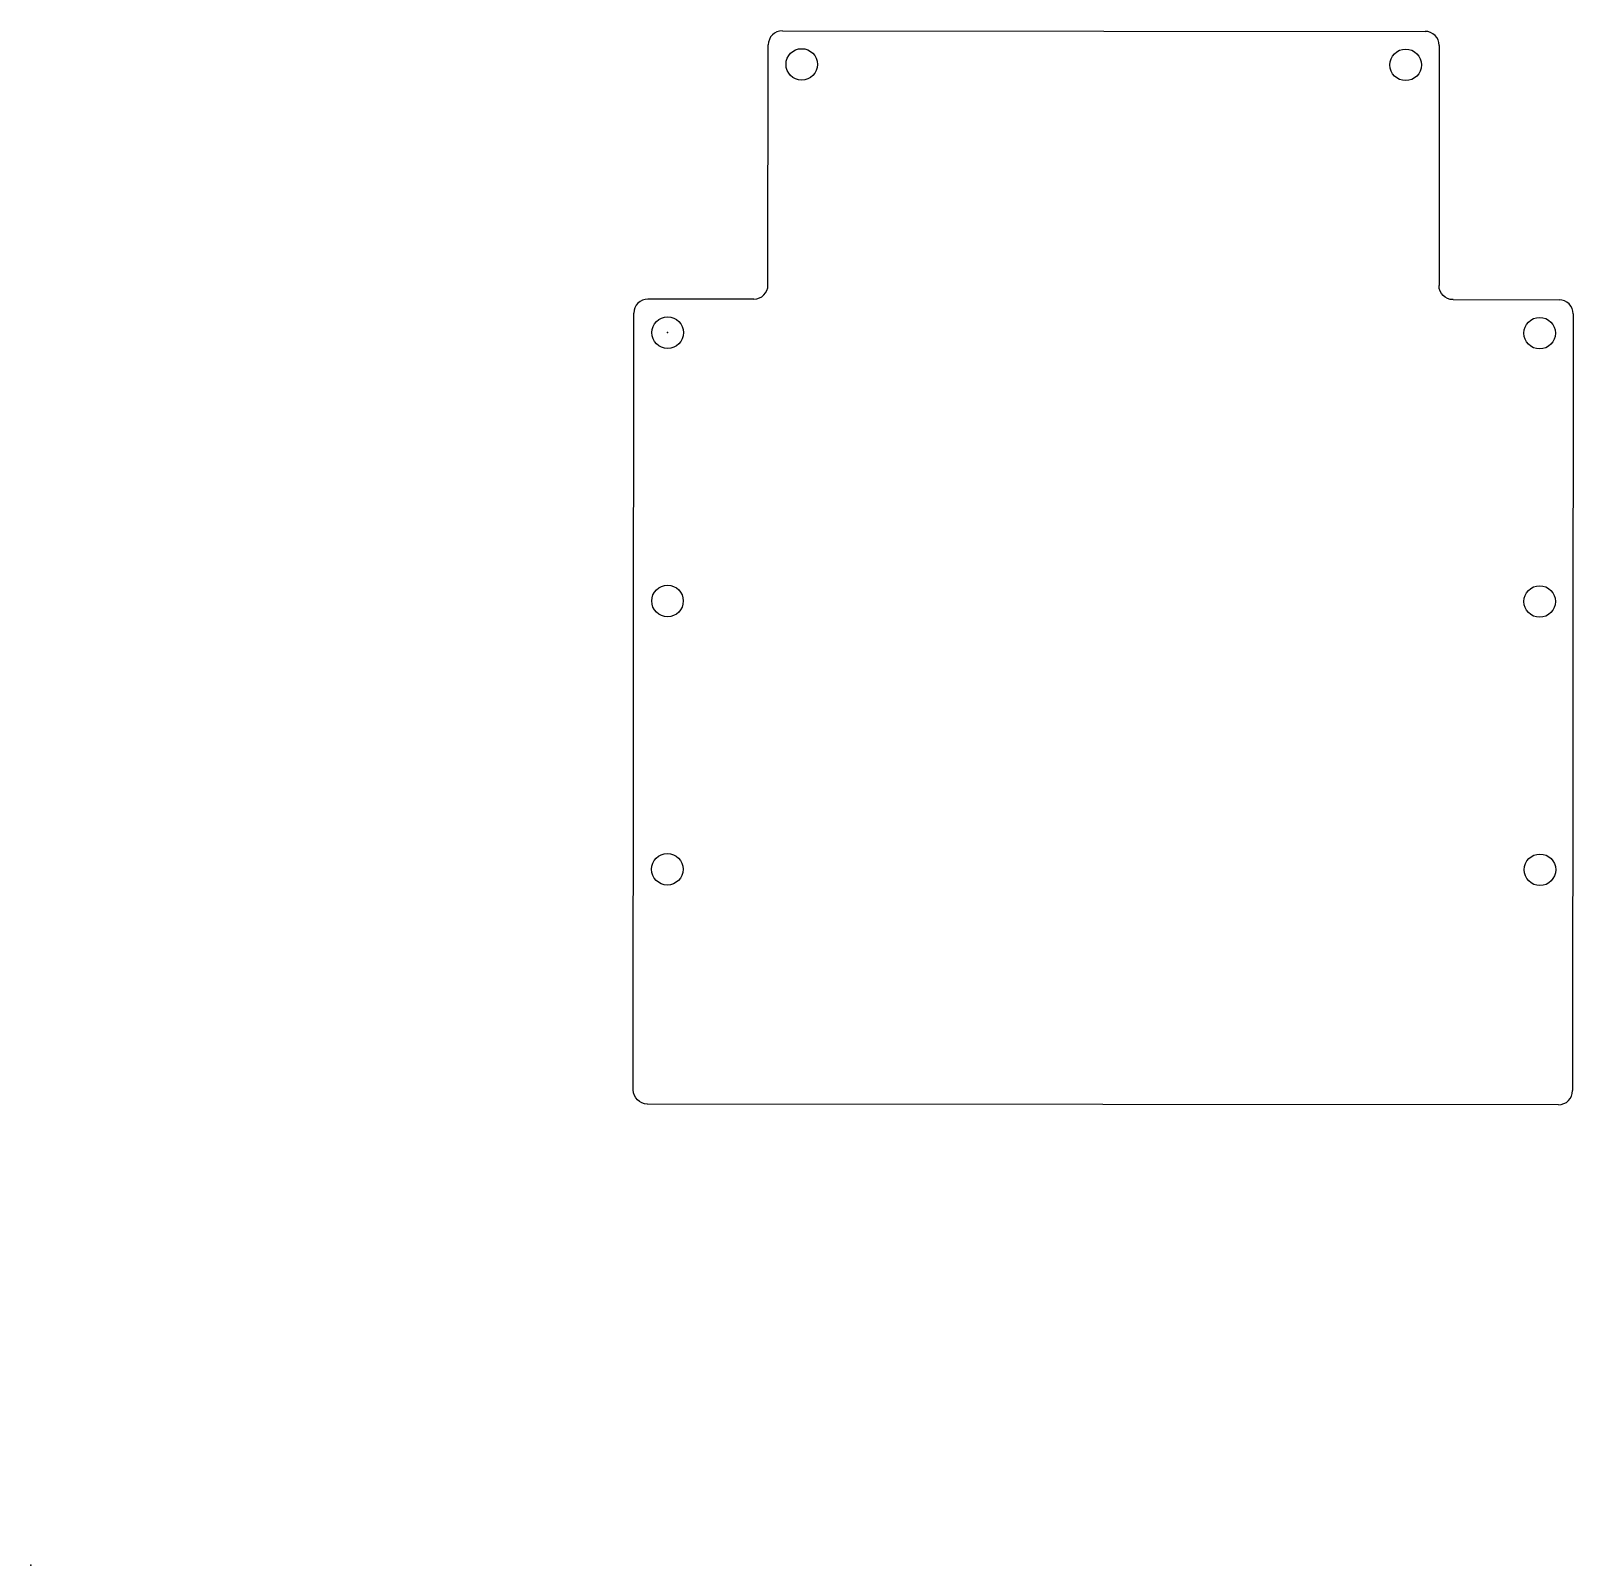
# Model space of a CAD drawing. Header units: millimetres. Extents: x 0 to 109, y 0 to 109.
import ezdxf

# ---------------------------------------------------------------- set-up
doc = ezdxf.new("R2010")
doc.units = ezdxf.units.MM
doc.header["$MEASUREMENT"] = 0
doc.layers.add('bulyydxf v3_Sketch1', color=7, linetype='Continuous')

msp = doc.modelspace()

# ---------------------------------------------------------------- linework, layer by layer
at = {"layer": 'bulyydxf v3_Sketch1'}
for p, q in [((53.34, 108.94, 72.78), (98.96, 108.9, 72.78)), ((52.32, 90.89, 72.78), (52.34, 107.94, 72.78)), ((99.96, 107.9, 72.78), (99.95, 90.85, 72.78)), ((51.32, 89.89, 72.78), (43.8, 89.89, 72.78)), ((100.95, 89.85, 72.78), (108.47, 89.84, 72.78)), ((42.76, 33.74, 72.78), (42.8, 88.89, 72.78)), ((109.47, 88.84, 72.78), (109.43, 33.69, 72.78)), ((108.43, 32.69, 72.78), (43.75, 32.74, 72.78))]:
    msp.add_line(p, q, dxfattribs=at)
for centre in [(54.72, 106.55, 72.78), (97.58, 106.52, 72.78), (45.2, 87.51, 72.78), (45.2, 87.51, 72.78), (107.09, 87.47, 72.78), (107.09, 87.47, 72.78), (45.19, 68.46, 72.78), (45.19, 68.46, 72.78), (107.1, 68.42, 72.78), (107.1, 68.42, 72.78), (45.18, 49.41, 72.78), (107.11, 49.37, 72.78)]:
    msp.add_circle(centre, 1.12, dxfattribs=at)
for centre, start, end in [((53.34, 107.94, 72.78), 89.9574, 179.9574), ((98.96, 107.9, 72.78), 359.9574, 89.9574), ((51.32, 90.89, 72.78), 269.9574, 359.9574), ((43.8, 88.89, 72.78), 89.9574, 179.9574), ((108.47, 88.84, 72.78), 359.9574, 89.9574), ((108.43, 33.69, 72.78), 269.9574, 359.9574)]:
    msp.add_arc(centre, 1, start, end, dxfattribs=at)
at = {"layer": 'bulyydxf v3_Sketch1', "extrusion": (9.984e-13, -1.0708e-12, -1)}
for centre in [(-100.95, 90.85, -72.78), (-43.76, 33.74, -72.78)]:
    msp.add_arc(centre, 1, 270.0426, 0.0426, dxfattribs=at)
at = {"layer": 'bulyydxf v3_Sketch1'}
for p in [(45.2, 87.51, 72.78), (0, 0)]:
    msp.add_point(p, dxfattribs=at)

doc.saveas('drawing.dxf')
